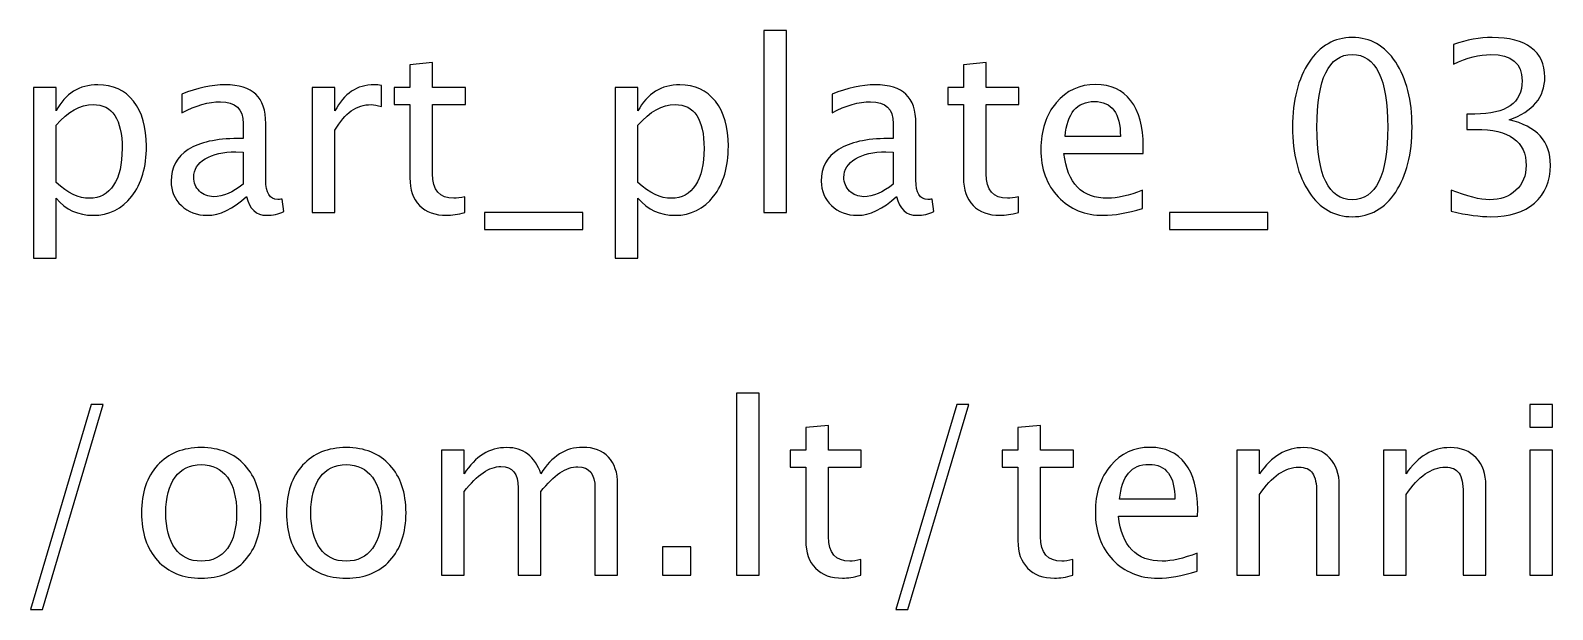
# Model space of a CAD drawing. Header units: centimetres. Extents: x -79 to 72, y -74 to 74.
# Drawn here: x -25.47 to -17.28, y 63.53 to 66.65 of the extents above; entities that cross this region are included whole.
import ezdxf

# ---------------------------------------------------------------- set-up
doc = ezdxf.new("R2010")
doc.units = ezdxf.units.CM
doc.header["$MEASUREMENT"] = 0
doc.layers.add('Layer 1', color=7, linetype='Continuous')

msp = doc.modelspace()

# ---------------------------------------------------------------- linework, layer by layer
at = {"layer": 'Layer 1'}
for points, knots in [([(-21.52028, 65.67044), (-21.52028, 65.67044), (-21.52028, 66.64961), (-21.52028, 66.64961), (-21.52028, 66.64961), (-21.52028, 66.64961), (-21.39836, 66.64961), (-21.39836, 66.64961), (-21.39836, 66.64961), (-21.39836, 66.64961), (-21.39836, 65.67044), (-21.39836, 65.67044), (-21.39836, 65.67044), (-21.39836, 65.67044), (-21.52028, 65.67044), (-21.52028, 65.67044)], [0, 0, 0, 0, 0.2, 0.2, 0.2, 0.2, 0.4, 0.4, 0.4, 0.4, 0.6, 0.6, 0.6, 0.6, 1, 1, 1, 1]), ([(-18.35502, 65.64758), (-18.45133, 65.64758), (-18.52901, 65.69182), (-18.58785, 65.78008), (-18.58785, 65.78008), (-18.64691, 65.86835), (-18.67633, 65.98477), (-18.67633, 66.12955), (-18.67633, 66.12955), (-18.67633, 66.27433), (-18.64691, 66.39074), (-18.58785, 66.47901), (-18.58785, 66.47901), (-18.52901, 66.56727), (-18.45133, 66.61151), (-18.35502, 66.61151), (-18.35502, 66.61151), (-18.25829, 66.61151), (-18.18061, 66.56748), (-18.12176, 66.47943), (-18.12176, 66.47943), (-18.06313, 66.39138), (-18.03371, 66.27475), (-18.03371, 66.12955), (-18.03371, 66.12955), (-18.03371, 65.98477), (-18.06313, 65.86835), (-18.12176, 65.78008), (-18.12176, 65.78008), (-18.18061, 65.69182), (-18.25829, 65.64758), (-18.35502, 65.64758)], [0, 0, 0, 0, 0.1111111, 0.1111111, 0.1111111, 0.1111111, 0.2222222, 0.2222222, 0.2222222, 0.2222222, 0.3333333, 0.3333333, 0.3333333, 0.3333333, 0.4444444, 0.4444444, 0.4444444, 0.4444444, 0.5555556, 0.5555556, 0.5555556, 0.5555556, 0.6666667, 0.6666667, 0.6666667, 0.6666667, 0.7777778, 0.7777778, 0.7777778, 0.7777778, 1, 1, 1, 1]), ([(-17.82374, 65.67679), (-17.82374, 65.67679), (-17.82374, 65.79109), (-17.82374, 65.79109), (-17.82374, 65.79109), (-17.73653, 65.75638), (-17.66816, 65.73902), (-17.618, 65.73902), (-17.618, 65.73902), (-17.55894, 65.73902), (-17.51132, 65.75595), (-17.4747, 65.79003), (-17.4747, 65.79003), (-17.43808, 65.82411), (-17.41988, 65.86856), (-17.41988, 65.92317), (-17.41988, 65.92317), (-17.41988, 66.05271), (-17.51005, 66.11748), (-17.69039, 66.11748), (-17.69039, 66.11748), (-17.69039, 66.11748), (-17.73865, 66.11748), (-17.73865, 66.11748), (-17.73865, 66.11748), (-17.73865, 66.11748), (-17.73865, 66.1994), (-17.73865, 66.1994), (-17.73865, 66.1994), (-17.73865, 66.1994), (-17.69589, 66.20003), (-17.69589, 66.20003), (-17.69589, 66.20003), (-17.52635, 66.20003), (-17.44147, 66.25972), (-17.44147, 66.37931), (-17.44147, 66.37931), (-17.44147, 66.47308), (-17.49777, 66.52007), (-17.61017, 66.52007), (-17.61017, 66.52007), (-17.67049, 66.52007), (-17.73738, 66.50271), (-17.81104, 66.468), (-17.81104, 66.468), (-17.81104, 66.468), (-17.81104, 66.57468), (-17.81104, 66.57468), (-17.81104, 66.57468), (-17.73886, 66.59923), (-17.66922, 66.61151), (-17.60234, 66.61151), (-17.60234, 66.61151), (-17.51132, 66.61151), (-17.44126, 66.59331), (-17.39257, 66.5569), (-17.39257, 66.5569), (-17.34389, 66.52071), (-17.31955, 66.468), (-17.31955, 66.399), (-17.31955, 66.399), (-17.31955, 66.29126), (-17.38326, 66.21442), (-17.5109, 66.1687), (-17.5109, 66.1687), (-17.36294, 66.1342), (-17.28907, 66.05313), (-17.28907, 65.92508), (-17.28907, 65.92508), (-17.28907, 65.83872), (-17.31764, 65.77077), (-17.37458, 65.72145), (-17.37458, 65.72145), (-17.43152, 65.67213), (-17.50984, 65.64758), (-17.60932, 65.64758), (-17.60932, 65.64758), (-17.66605, 65.64758), (-17.73738, 65.65732), (-17.82374, 65.67679)], [0, 0, 0, 0, 0.047619, 0.047619, 0.047619, 0.047619, 0.0952381, 0.0952381, 0.0952381, 0.0952381, 0.1428571, 0.1428571, 0.1428571, 0.1428571, 0.1904762, 0.1904762, 0.1904762, 0.1904762, 0.2380952, 0.2380952, 0.2380952, 0.2380952, 0.2857143, 0.2857143, 0.2857143, 0.2857143, 0.3333333, 0.3333333, 0.3333333, 0.3333333, 0.3809524, 0.3809524, 0.3809524, 0.3809524, 0.4285714, 0.4285714, 0.4285714, 0.4285714, 0.4761905, 0.4761905, 0.4761905, 0.4761905, 0.5238095, 0.5238095, 0.5238095, 0.5238095, 0.5714286, 0.5714286, 0.5714286, 0.5714286, 0.6190476, 0.6190476, 0.6190476, 0.6190476, 0.6666667, 0.6666667, 0.6666667, 0.6666667, 0.7142857, 0.7142857, 0.7142857, 0.7142857, 0.7619048, 0.7619048, 0.7619048, 0.7619048, 0.8095238, 0.8095238, 0.8095238, 0.8095238, 0.8571429, 0.8571429, 0.8571429, 0.8571429, 0.9047619, 0.9047619, 0.9047619, 0.9047619, 1, 1, 1, 1]), ([(-18.35523, 65.73902), (-18.22802, 65.73902), (-18.16452, 65.8692), (-18.16452, 66.12955), (-18.16452, 66.12955), (-18.16452, 66.3899), (-18.22802, 66.52007), (-18.35523, 66.52007), (-18.35523, 66.52007), (-18.48202, 66.52007), (-18.54552, 66.3899), (-18.54552, 66.12955), (-18.54552, 66.12955), (-18.54552, 65.8692), (-18.48202, 65.73902), (-18.35523, 65.73902)], [0, 0, 0, 0, 0.2, 0.2, 0.2, 0.2, 0.4, 0.4, 0.4, 0.4, 0.6, 0.6, 0.6, 0.6, 1, 1, 1, 1]), ([(-23.12852, 65.67065), (-23.1662, 65.66028), (-23.199, 65.6552), (-23.22673, 65.6552), (-23.22673, 65.6552), (-23.28896, 65.6552), (-23.33743, 65.67298), (-23.37215, 65.70854), (-23.37215, 65.70854), (-23.40707, 65.7441), (-23.42443, 65.79342), (-23.42443, 65.85671), (-23.42443, 65.85671), (-23.42443, 65.85671), (-23.42443, 66.2521), (-23.42443, 66.2521), (-23.42443, 66.2521), (-23.42443, 66.2521), (-23.50867, 66.2521), (-23.50867, 66.2521), (-23.50867, 66.2521), (-23.50867, 66.2521), (-23.50867, 66.34354), (-23.50867, 66.34354), (-23.50867, 66.34354), (-23.50867, 66.34354), (-23.42443, 66.34354), (-23.42443, 66.34354), (-23.42443, 66.34354), (-23.42443, 66.34354), (-23.42443, 66.46525), (-23.42443, 66.46525), (-23.42443, 66.46525), (-23.42443, 66.46525), (-23.30251, 66.47689), (-23.30251, 66.47689), (-23.30251, 66.47689), (-23.30251, 66.47689), (-23.30251, 66.34354), (-23.30251, 66.34354), (-23.30251, 66.34354), (-23.30251, 66.34354), (-23.12598, 66.34354), (-23.12598, 66.34354), (-23.12598, 66.34354), (-23.12598, 66.34354), (-23.12598, 66.2521), (-23.12598, 66.2521), (-23.12598, 66.2521), (-23.12598, 66.2521), (-23.30251, 66.2521), (-23.30251, 66.2521), (-23.30251, 66.2521), (-23.30251, 66.2521), (-23.30251, 65.87872), (-23.30251, 65.87872), (-23.30251, 65.87872), (-23.30251, 65.79067), (-23.2642, 65.74664), (-23.18779, 65.74664), (-23.18779, 65.74664), (-23.17149, 65.74664), (-23.1518, 65.74939), (-23.12852, 65.75468), (-23.12852, 65.75468), (-23.12852, 65.75468), (-23.12852, 65.67065), (-23.12852, 65.67065)], [0, 0, 0, 0, 0.0555556, 0.0555556, 0.0555556, 0.0555556, 0.1111111, 0.1111111, 0.1111111, 0.1111111, 0.1666667, 0.1666667, 0.1666667, 0.1666667, 0.2222222, 0.2222222, 0.2222222, 0.2222222, 0.2777778, 0.2777778, 0.2777778, 0.2777778, 0.3333333, 0.3333333, 0.3333333, 0.3333333, 0.3888889, 0.3888889, 0.3888889, 0.3888889, 0.4444444, 0.4444444, 0.4444444, 0.4444444, 0.5, 0.5, 0.5, 0.5, 0.5555556, 0.5555556, 0.5555556, 0.5555556, 0.6111111, 0.6111111, 0.6111111, 0.6111111, 0.6666667, 0.6666667, 0.6666667, 0.6666667, 0.7222222, 0.7222222, 0.7222222, 0.7222222, 0.7777778, 0.7777778, 0.7777778, 0.7777778, 0.8333333, 0.8333333, 0.8333333, 0.8333333, 0.8888889, 0.8888889, 0.8888889, 0.8888889, 1, 1, 1, 1]), ([(-20.15101, 65.67065), (-20.18869, 65.66028), (-20.22149, 65.6552), (-20.24922, 65.6552), (-20.24922, 65.6552), (-20.31145, 65.6552), (-20.35992, 65.67298), (-20.39464, 65.70854), (-20.39464, 65.70854), (-20.42956, 65.7441), (-20.44692, 65.79342), (-20.44692, 65.85671), (-20.44692, 65.85671), (-20.44692, 65.85671), (-20.44692, 66.2521), (-20.44692, 66.2521), (-20.44692, 66.2521), (-20.44692, 66.2521), (-20.53116, 66.2521), (-20.53116, 66.2521), (-20.53116, 66.2521), (-20.53116, 66.2521), (-20.53116, 66.34354), (-20.53116, 66.34354), (-20.53116, 66.34354), (-20.53116, 66.34354), (-20.44692, 66.34354), (-20.44692, 66.34354), (-20.44692, 66.34354), (-20.44692, 66.34354), (-20.44692, 66.46525), (-20.44692, 66.46525), (-20.44692, 66.46525), (-20.44692, 66.46525), (-20.325, 66.47689), (-20.325, 66.47689), (-20.325, 66.47689), (-20.325, 66.47689), (-20.325, 66.34354), (-20.325, 66.34354), (-20.325, 66.34354), (-20.325, 66.34354), (-20.14847, 66.34354), (-20.14847, 66.34354), (-20.14847, 66.34354), (-20.14847, 66.34354), (-20.14847, 66.2521), (-20.14847, 66.2521), (-20.14847, 66.2521), (-20.14847, 66.2521), (-20.325, 66.2521), (-20.325, 66.2521), (-20.325, 66.2521), (-20.325, 66.2521), (-20.325, 65.87872), (-20.325, 65.87872), (-20.325, 65.87872), (-20.325, 65.79067), (-20.28669, 65.74664), (-20.21028, 65.74664), (-20.21028, 65.74664), (-20.19398, 65.74664), (-20.17429, 65.74939), (-20.15101, 65.75468), (-20.15101, 65.75468), (-20.15101, 65.75468), (-20.15101, 65.67065), (-20.15101, 65.67065)], [0, 0, 0, 0, 0.0555556, 0.0555556, 0.0555556, 0.0555556, 0.1111111, 0.1111111, 0.1111111, 0.1111111, 0.1666667, 0.1666667, 0.1666667, 0.1666667, 0.2222222, 0.2222222, 0.2222222, 0.2222222, 0.2777778, 0.2777778, 0.2777778, 0.2777778, 0.3333333, 0.3333333, 0.3333333, 0.3333333, 0.3888889, 0.3888889, 0.3888889, 0.3888889, 0.4444444, 0.4444444, 0.4444444, 0.4444444, 0.5, 0.5, 0.5, 0.5, 0.5555556, 0.5555556, 0.5555556, 0.5555556, 0.6111111, 0.6111111, 0.6111111, 0.6111111, 0.6666667, 0.6666667, 0.6666667, 0.6666667, 0.7222222, 0.7222222, 0.7222222, 0.7222222, 0.7777778, 0.7777778, 0.7777778, 0.7777778, 0.8333333, 0.8333333, 0.8333333, 0.8333333, 0.8888889, 0.8888889, 0.8888889, 0.8888889, 1, 1, 1, 1]), ([(-25.44965, 65.42533), (-25.44965, 65.42533), (-25.44965, 66.34354), (-25.44965, 66.34354), (-25.44965, 66.34354), (-25.44965, 66.34354), (-25.32773, 66.34354), (-25.32773, 66.34354), (-25.32773, 66.34354), (-25.32773, 66.34354), (-25.32773, 66.21633), (-25.32773, 66.21633), (-25.32773, 66.21633), (-25.27778, 66.31052), (-25.20263, 66.35751), (-25.10252, 66.35751), (-25.10252, 66.35751), (-25.02145, 66.35751), (-24.95774, 66.32809), (-24.91117, 66.26903), (-24.91117, 66.26903), (-24.8646, 66.20998), (-24.84132, 66.12933), (-24.84132, 66.0271), (-24.84132, 66.0271), (-24.84132, 65.91576), (-24.86778, 65.8258), (-24.92048, 65.75765), (-24.92048, 65.75765), (-24.97319, 65.68928), (-25.04261, 65.6552), (-25.12855, 65.6552), (-25.12855, 65.6552), (-25.20835, 65.6552), (-25.27481, 65.68568), (-25.32773, 65.74685), (-25.32773, 65.74685), (-25.32773, 65.74685), (-25.32773, 65.42533), (-25.32773, 65.42533), (-25.32773, 65.42533), (-25.32773, 65.42533), (-25.44965, 65.42533), (-25.44965, 65.42533)], [0, 0, 0, 0, 0.0833333, 0.0833333, 0.0833333, 0.0833333, 0.1666667, 0.1666667, 0.1666667, 0.1666667, 0.25, 0.25, 0.25, 0.25, 0.3333333, 0.3333333, 0.3333333, 0.3333333, 0.4166667, 0.4166667, 0.4166667, 0.4166667, 0.5, 0.5, 0.5, 0.5, 0.5833333, 0.5833333, 0.5833333, 0.5833333, 0.6666667, 0.6666667, 0.6666667, 0.6666667, 0.75, 0.75, 0.75, 0.75, 0.8333333, 0.8333333, 0.8333333, 0.8333333, 1, 1, 1, 1]), ([(-24.30348, 65.75617), (-24.37671, 65.68886), (-24.4472, 65.6552), (-24.51493, 65.6552), (-24.51493, 65.6552), (-24.5706, 65.6552), (-24.61696, 65.67256), (-24.65357, 65.70748), (-24.65357, 65.70748), (-24.6904, 65.74241), (-24.70882, 65.78643), (-24.70882, 65.83956), (-24.70882, 65.83956), (-24.70882, 65.91301), (-24.67792, 65.96953), (-24.61611, 66.0089), (-24.61611, 66.0089), (-24.5543, 66.04827), (-24.46561, 66.06795), (-24.35004, 66.06795), (-24.35004, 66.06795), (-24.35004, 66.06795), (-24.32147, 66.06795), (-24.32147, 66.06795), (-24.32147, 66.06795), (-24.32147, 66.06795), (-24.32147, 66.14902), (-24.32147, 66.14902), (-24.32147, 66.14902), (-24.32147, 66.22712), (-24.36211, 66.26607), (-24.4436, 66.26607), (-24.4436, 66.26607), (-24.50668, 66.26607), (-24.57568, 66.24617), (-24.6504, 66.20638), (-24.6504, 66.20638), (-24.6504, 66.20638), (-24.6504, 66.30671), (-24.6504, 66.30671), (-24.6504, 66.30671), (-24.56827, 66.34058), (-24.4908, 66.35751), (-24.4182, 66.35751), (-24.4182, 66.35751), (-24.34348, 66.35751), (-24.28824, 66.34058), (-24.25289, 66.3065), (-24.25289, 66.3065), (-24.21733, 66.27242), (-24.19955, 66.21993), (-24.19955, 66.14902), (-24.19955, 66.14902), (-24.19955, 66.14902), (-24.19955, 65.84485), (-24.19955, 65.84485), (-24.19955, 65.84485), (-24.19955, 65.77522), (-24.17817, 65.74029), (-24.1352, 65.74029), (-24.1352, 65.74029), (-24.12991, 65.74029), (-24.12208, 65.74114), (-24.11171, 65.74283), (-24.11171, 65.74283), (-24.11171, 65.74283), (-24.10303, 65.6751), (-24.10303, 65.6751), (-24.10303, 65.6751), (-24.13076, 65.66176), (-24.16124, 65.6552), (-24.19468, 65.6552), (-24.19468, 65.6552), (-24.25162, 65.6552), (-24.28781, 65.68886), (-24.30348, 65.75617)], [0, 0, 0, 0, 0.05, 0.05, 0.05, 0.05, 0.1, 0.1, 0.1, 0.1, 0.15, 0.15, 0.15, 0.15, 0.2, 0.2, 0.2, 0.2, 0.25, 0.25, 0.25, 0.25, 0.3, 0.3, 0.3, 0.3, 0.35, 0.35, 0.35, 0.35, 0.4, 0.4, 0.4, 0.4, 0.45, 0.45, 0.45, 0.45, 0.5, 0.5, 0.5, 0.5, 0.55, 0.55, 0.55, 0.55, 0.6, 0.6, 0.6, 0.6, 0.65, 0.65, 0.65, 0.65, 0.7, 0.7, 0.7, 0.7, 0.75, 0.75, 0.75, 0.75, 0.8, 0.8, 0.8, 0.8, 0.85, 0.85, 0.85, 0.85, 0.9, 0.9, 0.9, 0.9, 1, 1, 1, 1]), ([(-23.94915, 65.67044), (-23.94915, 65.67044), (-23.94915, 66.34354), (-23.94915, 66.34354), (-23.94915, 66.34354), (-23.94915, 66.34354), (-23.82723, 66.34354), (-23.82723, 66.34354), (-23.82723, 66.34354), (-23.82723, 66.34354), (-23.82723, 66.21633), (-23.82723, 66.21633), (-23.82723, 66.21633), (-23.77876, 66.31052), (-23.70848, 66.35751), (-23.6162, 66.35751), (-23.6162, 66.35751), (-23.60371, 66.35751), (-23.59059, 66.35645), (-23.57704, 66.35434), (-23.57704, 66.35434), (-23.57704, 66.35434), (-23.57704, 66.24025), (-23.57704, 66.24025), (-23.57704, 66.24025), (-23.59821, 66.24723), (-23.61683, 66.25083), (-23.63292, 66.25083), (-23.63292, 66.25083), (-23.71039, 66.25083), (-23.77516, 66.20511), (-23.82723, 66.11346), (-23.82723, 66.11346), (-23.82723, 66.11346), (-23.82723, 65.67044), (-23.82723, 65.67044), (-23.82723, 65.67044), (-23.82723, 65.67044), (-23.94915, 65.67044), (-23.94915, 65.67044)], [0, 0, 0, 0, 0.0909091, 0.0909091, 0.0909091, 0.0909091, 0.1818182, 0.1818182, 0.1818182, 0.1818182, 0.2727273, 0.2727273, 0.2727273, 0.2727273, 0.3636364, 0.3636364, 0.3636364, 0.3636364, 0.4545455, 0.4545455, 0.4545455, 0.4545455, 0.5454545, 0.5454545, 0.5454545, 0.5454545, 0.6363636, 0.6363636, 0.6363636, 0.6363636, 0.7272727, 0.7272727, 0.7272727, 0.7272727, 0.8181818, 0.8181818, 0.8181818, 0.8181818, 1, 1, 1, 1]), ([(-22.31953, 65.42533), (-22.31953, 65.42533), (-22.31953, 66.34354), (-22.31953, 66.34354), (-22.31953, 66.34354), (-22.31953, 66.34354), (-22.19761, 66.34354), (-22.19761, 66.34354), (-22.19761, 66.34354), (-22.19761, 66.34354), (-22.19761, 66.21633), (-22.19761, 66.21633), (-22.19761, 66.21633), (-22.14766, 66.31052), (-22.07251, 66.35751), (-21.9724, 66.35751), (-21.9724, 66.35751), (-21.89133, 66.35751), (-21.82762, 66.32809), (-21.78105, 66.26903), (-21.78105, 66.26903), (-21.73448, 66.20998), (-21.7112, 66.12933), (-21.7112, 66.0271), (-21.7112, 66.0271), (-21.7112, 65.91576), (-21.73766, 65.8258), (-21.79036, 65.75765), (-21.79036, 65.75765), (-21.84307, 65.68928), (-21.91249, 65.6552), (-21.99843, 65.6552), (-21.99843, 65.6552), (-22.07823, 65.6552), (-22.14469, 65.68568), (-22.19761, 65.74685), (-22.19761, 65.74685), (-22.19761, 65.74685), (-22.19761, 65.42533), (-22.19761, 65.42533), (-22.19761, 65.42533), (-22.19761, 65.42533), (-22.31953, 65.42533), (-22.31953, 65.42533)], [0, 0, 0, 0, 0.0833333, 0.0833333, 0.0833333, 0.0833333, 0.1666667, 0.1666667, 0.1666667, 0.1666667, 0.25, 0.25, 0.25, 0.25, 0.3333333, 0.3333333, 0.3333333, 0.3333333, 0.4166667, 0.4166667, 0.4166667, 0.4166667, 0.5, 0.5, 0.5, 0.5, 0.5833333, 0.5833333, 0.5833333, 0.5833333, 0.6666667, 0.6666667, 0.6666667, 0.6666667, 0.75, 0.75, 0.75, 0.75, 0.8333333, 0.8333333, 0.8333333, 0.8333333, 1, 1, 1, 1]), ([(-20.80633, 65.75617), (-20.87956, 65.68886), (-20.95005, 65.6552), (-21.01778, 65.6552), (-21.01778, 65.6552), (-21.07345, 65.6552), (-21.11981, 65.67256), (-21.15642, 65.70748), (-21.15642, 65.70748), (-21.19325, 65.74241), (-21.21167, 65.78643), (-21.21167, 65.83956), (-21.21167, 65.83956), (-21.21167, 65.91301), (-21.18077, 65.96953), (-21.11896, 66.0089), (-21.11896, 66.0089), (-21.05715, 66.04827), (-20.96846, 66.06795), (-20.85289, 66.06795), (-20.85289, 66.06795), (-20.85289, 66.06795), (-20.82432, 66.06795), (-20.82432, 66.06795), (-20.82432, 66.06795), (-20.82432, 66.06795), (-20.82432, 66.14902), (-20.82432, 66.14902), (-20.82432, 66.14902), (-20.82432, 66.22712), (-20.86496, 66.26607), (-20.94645, 66.26607), (-20.94645, 66.26607), (-21.00953, 66.26607), (-21.07853, 66.24617), (-21.15325, 66.20638), (-21.15325, 66.20638), (-21.15325, 66.20638), (-21.15325, 66.30671), (-21.15325, 66.30671), (-21.15325, 66.30671), (-21.07112, 66.34058), (-20.99365, 66.35751), (-20.92105, 66.35751), (-20.92105, 66.35751), (-20.84633, 66.35751), (-20.79109, 66.34058), (-20.75574, 66.3065), (-20.75574, 66.3065), (-20.72018, 66.27242), (-20.7024, 66.21993), (-20.7024, 66.14902), (-20.7024, 66.14902), (-20.7024, 66.14902), (-20.7024, 65.84485), (-20.7024, 65.84485), (-20.7024, 65.84485), (-20.7024, 65.77522), (-20.68102, 65.74029), (-20.63805, 65.74029), (-20.63805, 65.74029), (-20.63276, 65.74029), (-20.62493, 65.74114), (-20.61456, 65.74283), (-20.61456, 65.74283), (-20.61456, 65.74283), (-20.60588, 65.6751), (-20.60588, 65.6751), (-20.60588, 65.6751), (-20.63361, 65.66176), (-20.66409, 65.6552), (-20.69753, 65.6552), (-20.69753, 65.6552), (-20.75447, 65.6552), (-20.79066, 65.68886), (-20.80633, 65.75617)], [0, 0, 0, 0, 0.05, 0.05, 0.05, 0.05, 0.1, 0.1, 0.1, 0.1, 0.15, 0.15, 0.15, 0.15, 0.2, 0.2, 0.2, 0.2, 0.25, 0.25, 0.25, 0.25, 0.3, 0.3, 0.3, 0.3, 0.35, 0.35, 0.35, 0.35, 0.4, 0.4, 0.4, 0.4, 0.45, 0.45, 0.45, 0.45, 0.5, 0.5, 0.5, 0.5, 0.55, 0.55, 0.55, 0.55, 0.6, 0.6, 0.6, 0.6, 0.65, 0.65, 0.65, 0.65, 0.7, 0.7, 0.7, 0.7, 0.75, 0.75, 0.75, 0.75, 0.8, 0.8, 0.8, 0.8, 0.85, 0.85, 0.85, 0.85, 0.9, 0.9, 0.9, 0.9, 1, 1, 1, 1]), ([(-19.48299, 65.69203), (-19.5649, 65.66748), (-19.63497, 65.6552), (-19.69339, 65.6552), (-19.69339, 65.6552), (-19.79308, 65.6552), (-19.87415, 65.68822), (-19.93659, 65.75405), (-19.93659, 65.75405), (-19.99903, 65.81988), (-20.03036, 65.90518), (-20.03036, 66.01017), (-20.03036, 66.01017), (-20.03036, 66.11198), (-20.00284, 66.19559), (-19.9476, 66.26099), (-19.9476, 66.26099), (-19.89235, 66.32618), (-19.82166, 66.35878), (-19.73551, 66.35878), (-19.73551, 66.35878), (-19.65402, 66.35878), (-19.59094, 66.32978), (-19.54649, 66.27179), (-19.54649, 66.27179), (-19.50204, 66.21379), (-19.47981, 66.13166), (-19.47981, 66.02519), (-19.47981, 66.02519), (-19.47981, 66.02519), (-19.48045, 65.98794), (-19.48045, 65.98794), (-19.48045, 65.98794), (-19.48045, 65.98794), (-19.9059, 65.98794), (-19.9059, 65.98794), (-19.9059, 65.98794), (-19.88812, 65.82707), (-19.80959, 65.74664), (-19.67053, 65.74664), (-19.67053, 65.74664), (-19.61951, 65.74664), (-19.55707, 65.76103), (-19.48299, 65.78982), (-19.48299, 65.78982), (-19.48299, 65.78982), (-19.48299, 65.69203), (-19.48299, 65.69203)], [0, 0, 0, 0, 0.0769231, 0.0769231, 0.0769231, 0.0769231, 0.1538462, 0.1538462, 0.1538462, 0.1538462, 0.2307692, 0.2307692, 0.2307692, 0.2307692, 0.3076923, 0.3076923, 0.3076923, 0.3076923, 0.3846154, 0.3846154, 0.3846154, 0.3846154, 0.4615385, 0.4615385, 0.4615385, 0.4615385, 0.5384615, 0.5384615, 0.5384615, 0.5384615, 0.6153846, 0.6153846, 0.6153846, 0.6153846, 0.6923077, 0.6923077, 0.6923077, 0.6923077, 0.7692308, 0.7692308, 0.7692308, 0.7692308, 0.8461538, 0.8461538, 0.8461538, 0.8461538, 1, 1, 1, 1]), ([(-25.32773, 65.83088), (-25.26486, 65.77479), (-25.20496, 65.74664), (-25.14802, 65.74664), (-25.14802, 65.74664), (-25.09193, 65.74664), (-25.04854, 65.77014), (-25.01806, 65.81691), (-25.01806, 65.81691), (-24.98737, 65.86369), (-24.97213, 65.92952), (-24.97213, 66.01461), (-24.97213, 66.01461), (-24.97213, 66.17209), (-25.0242, 66.25083), (-25.12834, 66.25083), (-25.12834, 66.25083), (-25.1965, 66.25083), (-25.26296, 66.214), (-25.32773, 66.14013), (-25.32773, 66.14013), (-25.32773, 66.14013), (-25.32773, 65.83088), (-25.32773, 65.83088)], [0, 0, 0, 0, 0.1428571, 0.1428571, 0.1428571, 0.1428571, 0.2857143, 0.2857143, 0.2857143, 0.2857143, 0.4285714, 0.4285714, 0.4285714, 0.4285714, 0.5714286, 0.5714286, 0.5714286, 0.5714286, 0.7142857, 0.7142857, 0.7142857, 0.7142857, 1, 1, 1, 1]), ([(-22.19761, 65.83088), (-22.13474, 65.77479), (-22.07484, 65.74664), (-22.0179, 65.74664), (-22.0179, 65.74664), (-21.96181, 65.74664), (-21.91842, 65.77014), (-21.88794, 65.81691), (-21.88794, 65.81691), (-21.85725, 65.86369), (-21.84201, 65.92952), (-21.84201, 66.01461), (-21.84201, 66.01461), (-21.84201, 66.17209), (-21.89408, 66.25083), (-21.99822, 66.25083), (-21.99822, 66.25083), (-22.06638, 66.25083), (-22.13284, 66.214), (-22.19761, 66.14013), (-22.19761, 66.14013), (-22.19761, 66.14013), (-22.19761, 65.83088), (-22.19761, 65.83088)], [0, 0, 0, 0, 0.1428571, 0.1428571, 0.1428571, 0.1428571, 0.2857143, 0.2857143, 0.2857143, 0.2857143, 0.4285714, 0.4285714, 0.4285714, 0.4285714, 0.5714286, 0.5714286, 0.5714286, 0.5714286, 0.7142857, 0.7142857, 0.7142857, 0.7142857, 1, 1, 1, 1]), ([(-19.89955, 66.07938), (-19.89955, 66.07938), (-19.60237, 66.07938), (-19.60237, 66.07938), (-19.60237, 66.07938), (-19.60237, 66.20469), (-19.64915, 66.26734), (-19.74249, 66.26734), (-19.74249, 66.26734), (-19.83647, 66.26734), (-19.88875, 66.20469), (-19.89955, 66.07938)], [0, 0, 0, 0, 0.25, 0.25, 0.25, 0.25, 0.5, 0.5, 0.5, 0.5, 1, 1, 1, 1]), ([(-24.32147, 65.82263), (-24.32147, 65.82263), (-24.32147, 65.99556), (-24.32147, 65.99556), (-24.32147, 65.99556), (-24.32147, 65.99556), (-24.36063, 65.99683), (-24.36063, 65.99683), (-24.36063, 65.99683), (-24.42836, 65.99683), (-24.48297, 65.98434), (-24.52467, 65.95937), (-24.52467, 65.95937), (-24.56616, 65.93418), (-24.5869, 65.90095), (-24.5869, 65.85946), (-24.5869, 65.85946), (-24.5869, 65.83046), (-24.57653, 65.80591), (-24.556, 65.7858), (-24.556, 65.7858), (-24.53525, 65.76569), (-24.51006, 65.75553), (-24.48022, 65.75553), (-24.48022, 65.75553), (-24.42942, 65.75553), (-24.3765, 65.77797), (-24.32147, 65.82263)], [0, 0, 0, 0, 0.125, 0.125, 0.125, 0.125, 0.25, 0.25, 0.25, 0.25, 0.375, 0.375, 0.375, 0.375, 0.5, 0.5, 0.5, 0.5, 0.625, 0.625, 0.625, 0.625, 0.75, 0.75, 0.75, 0.75, 1, 1, 1, 1]), ([(-20.82432, 65.82263), (-20.82432, 65.82263), (-20.82432, 65.99556), (-20.82432, 65.99556), (-20.82432, 65.99556), (-20.82432, 65.99556), (-20.86348, 65.99683), (-20.86348, 65.99683), (-20.86348, 65.99683), (-20.93121, 65.99683), (-20.98582, 65.98434), (-21.02752, 65.95937), (-21.02752, 65.95937), (-21.06901, 65.93418), (-21.08975, 65.90095), (-21.08975, 65.85946), (-21.08975, 65.85946), (-21.08975, 65.83046), (-21.07938, 65.80591), (-21.05885, 65.7858), (-21.05885, 65.7858), (-21.0381, 65.76569), (-21.01291, 65.75553), (-20.98307, 65.75553), (-20.98307, 65.75553), (-20.93227, 65.75553), (-20.87935, 65.77797), (-20.82432, 65.82263)], [0, 0, 0, 0, 0.125, 0.125, 0.125, 0.125, 0.25, 0.25, 0.25, 0.25, 0.375, 0.375, 0.375, 0.375, 0.5, 0.5, 0.5, 0.5, 0.625, 0.625, 0.625, 0.625, 0.75, 0.75, 0.75, 0.75, 1, 1, 1, 1]), ([(-23.02311, 65.579), (-23.02311, 65.579), (-23.02311, 65.67044), (-23.02311, 65.67044), (-23.02311, 65.67044), (-23.02311, 65.67044), (-22.49479, 65.67044), (-22.49479, 65.67044), (-22.49479, 65.67044), (-22.49479, 65.67044), (-22.49479, 65.579), (-22.49479, 65.579), (-22.49479, 65.579), (-22.49479, 65.579), (-23.02311, 65.579), (-23.02311, 65.579)], [0, 0, 0, 0, 0.2, 0.2, 0.2, 0.2, 0.4, 0.4, 0.4, 0.4, 0.6, 0.6, 0.6, 0.6, 1, 1, 1, 1]), ([(-19.338, 65.579), (-19.338, 65.579), (-19.338, 65.67044), (-19.338, 65.67044), (-19.338, 65.67044), (-19.338, 65.67044), (-18.80968, 65.67044), (-18.80968, 65.67044), (-18.80968, 65.67044), (-18.80968, 65.67044), (-18.80968, 65.579), (-18.80968, 65.579), (-18.80968, 65.579), (-18.80968, 65.579), (-19.338, 65.579), (-19.338, 65.579)], [0, 0, 0, 0, 0.2, 0.2, 0.2, 0.2, 0.4, 0.4, 0.4, 0.4, 0.6, 0.6, 0.6, 0.6, 1, 1, 1, 1]), ([(-21.66677, 63.71887), (-21.66677, 63.71887), (-21.66677, 64.69804), (-21.66677, 64.69804), (-21.66677, 64.69804), (-21.66677, 64.69804), (-21.54485, 64.69804), (-21.54485, 64.69804), (-21.54485, 64.69804), (-21.54485, 64.69804), (-21.54485, 63.71887), (-21.54485, 63.71887), (-21.54485, 63.71887), (-21.54485, 63.71887), (-21.66677, 63.71887), (-21.66677, 63.71887)], [0, 0, 0, 0, 0.2, 0.2, 0.2, 0.2, 0.4, 0.4, 0.4, 0.4, 0.6, 0.6, 0.6, 0.6, 1, 1, 1, 1]), ([(-25.46533, 63.53472), (-25.46533, 63.53472), (-25.13873, 64.63708), (-25.13873, 64.63708), (-25.13873, 64.63708), (-25.13873, 64.63708), (-25.07417, 64.63708), (-25.07417, 64.63708), (-25.07417, 64.63708), (-25.07417, 64.63708), (-25.40077, 63.53472), (-25.40077, 63.53472), (-25.40077, 63.53472), (-25.40077, 63.53472), (-25.46533, 63.53472), (-25.46533, 63.53472)], [0, 0, 0, 0, 0.2, 0.2, 0.2, 0.2, 0.4, 0.4, 0.4, 0.4, 0.6, 0.6, 0.6, 0.6, 1, 1, 1, 1]), ([(-20.80952, 63.53472), (-20.80952, 63.53472), (-20.48292, 64.63708), (-20.48292, 64.63708), (-20.48292, 64.63708), (-20.48292, 64.63708), (-20.41836, 64.63708), (-20.41836, 64.63708), (-20.41836, 64.63708), (-20.41836, 64.63708), (-20.74496, 63.53472), (-20.74496, 63.53472), (-20.74496, 63.53472), (-20.74496, 63.53472), (-20.80952, 63.53472), (-20.80952, 63.53472)], [0, 0, 0, 0, 0.2, 0.2, 0.2, 0.2, 0.4, 0.4, 0.4, 0.4, 0.6, 0.6, 0.6, 0.6, 1, 1, 1, 1]), ([(-17.39978, 64.51516), (-17.39978, 64.51516), (-17.39978, 64.63708), (-17.39978, 64.63708), (-17.39978, 64.63708), (-17.39978, 64.63708), (-17.27786, 64.63708), (-17.27786, 64.63708), (-17.27786, 64.63708), (-17.27786, 64.63708), (-17.27786, 64.51516), (-17.27786, 64.51516), (-17.27786, 64.51516), (-17.27786, 64.51516), (-17.39978, 64.51516), (-17.39978, 64.51516)], [0, 0, 0, 0, 0.2, 0.2, 0.2, 0.2, 0.4, 0.4, 0.4, 0.4, 0.6, 0.6, 0.6, 0.6, 1, 1, 1, 1]), ([(-20.99875, 63.71908), (-21.03643, 63.70871), (-21.06923, 63.70363), (-21.09696, 63.70363), (-21.09696, 63.70363), (-21.15919, 63.70363), (-21.20766, 63.72141), (-21.24238, 63.75697), (-21.24238, 63.75697), (-21.2773, 63.79253), (-21.29466, 63.84185), (-21.29466, 63.90514), (-21.29466, 63.90514), (-21.29466, 63.90514), (-21.29466, 64.30053), (-21.29466, 64.30053), (-21.29466, 64.30053), (-21.29466, 64.30053), (-21.3789, 64.30053), (-21.3789, 64.30053), (-21.3789, 64.30053), (-21.3789, 64.30053), (-21.3789, 64.39197), (-21.3789, 64.39197), (-21.3789, 64.39197), (-21.3789, 64.39197), (-21.29466, 64.39197), (-21.29466, 64.39197), (-21.29466, 64.39197), (-21.29466, 64.39197), (-21.29466, 64.51368), (-21.29466, 64.51368), (-21.29466, 64.51368), (-21.29466, 64.51368), (-21.17274, 64.52532), (-21.17274, 64.52532), (-21.17274, 64.52532), (-21.17274, 64.52532), (-21.17274, 64.39197), (-21.17274, 64.39197), (-21.17274, 64.39197), (-21.17274, 64.39197), (-20.99621, 64.39197), (-20.99621, 64.39197), (-20.99621, 64.39197), (-20.99621, 64.39197), (-20.99621, 64.30053), (-20.99621, 64.30053), (-20.99621, 64.30053), (-20.99621, 64.30053), (-21.17274, 64.30053), (-21.17274, 64.30053), (-21.17274, 64.30053), (-21.17274, 64.30053), (-21.17274, 63.92715), (-21.17274, 63.92715), (-21.17274, 63.92715), (-21.17274, 63.8391), (-21.13443, 63.79507), (-21.05802, 63.79507), (-21.05802, 63.79507), (-21.04172, 63.79507), (-21.02203, 63.79782), (-20.99875, 63.80311), (-20.99875, 63.80311), (-20.99875, 63.80311), (-20.99875, 63.71908), (-20.99875, 63.71908)], [0, 0, 0, 0, 0.0555556, 0.0555556, 0.0555556, 0.0555556, 0.1111111, 0.1111111, 0.1111111, 0.1111111, 0.1666667, 0.1666667, 0.1666667, 0.1666667, 0.2222222, 0.2222222, 0.2222222, 0.2222222, 0.2777778, 0.2777778, 0.2777778, 0.2777778, 0.3333333, 0.3333333, 0.3333333, 0.3333333, 0.3888889, 0.3888889, 0.3888889, 0.3888889, 0.4444444, 0.4444444, 0.4444444, 0.4444444, 0.5, 0.5, 0.5, 0.5, 0.5555556, 0.5555556, 0.5555556, 0.5555556, 0.6111111, 0.6111111, 0.6111111, 0.6111111, 0.6666667, 0.6666667, 0.6666667, 0.6666667, 0.7222222, 0.7222222, 0.7222222, 0.7222222, 0.7777778, 0.7777778, 0.7777778, 0.7777778, 0.8333333, 0.8333333, 0.8333333, 0.8333333, 0.8888889, 0.8888889, 0.8888889, 0.8888889, 1, 1, 1, 1]), ([(-19.85787, 63.71908), (-19.89555, 63.70871), (-19.92835, 63.70363), (-19.95608, 63.70363), (-19.95608, 63.70363), (-20.01831, 63.70363), (-20.06678, 63.72141), (-20.1015, 63.75697), (-20.1015, 63.75697), (-20.13642, 63.79253), (-20.15378, 63.84185), (-20.15378, 63.90514), (-20.15378, 63.90514), (-20.15378, 63.90514), (-20.15378, 64.30053), (-20.15378, 64.30053), (-20.15378, 64.30053), (-20.15378, 64.30053), (-20.23802, 64.30053), (-20.23802, 64.30053), (-20.23802, 64.30053), (-20.23802, 64.30053), (-20.23802, 64.39197), (-20.23802, 64.39197), (-20.23802, 64.39197), (-20.23802, 64.39197), (-20.15378, 64.39197), (-20.15378, 64.39197), (-20.15378, 64.39197), (-20.15378, 64.39197), (-20.15378, 64.51368), (-20.15378, 64.51368), (-20.15378, 64.51368), (-20.15378, 64.51368), (-20.03186, 64.52532), (-20.03186, 64.52532), (-20.03186, 64.52532), (-20.03186, 64.52532), (-20.03186, 64.39197), (-20.03186, 64.39197), (-20.03186, 64.39197), (-20.03186, 64.39197), (-19.85533, 64.39197), (-19.85533, 64.39197), (-19.85533, 64.39197), (-19.85533, 64.39197), (-19.85533, 64.30053), (-19.85533, 64.30053), (-19.85533, 64.30053), (-19.85533, 64.30053), (-20.03186, 64.30053), (-20.03186, 64.30053), (-20.03186, 64.30053), (-20.03186, 64.30053), (-20.03186, 63.92715), (-20.03186, 63.92715), (-20.03186, 63.92715), (-20.03186, 63.8391), (-19.99355, 63.79507), (-19.91714, 63.79507), (-19.91714, 63.79507), (-19.90084, 63.79507), (-19.88115, 63.79782), (-19.85787, 63.80311), (-19.85787, 63.80311), (-19.85787, 63.80311), (-19.85787, 63.71908), (-19.85787, 63.71908)], [0, 0, 0, 0, 0.0555556, 0.0555556, 0.0555556, 0.0555556, 0.1111111, 0.1111111, 0.1111111, 0.1111111, 0.1666667, 0.1666667, 0.1666667, 0.1666667, 0.2222222, 0.2222222, 0.2222222, 0.2222222, 0.2777778, 0.2777778, 0.2777778, 0.2777778, 0.3333333, 0.3333333, 0.3333333, 0.3333333, 0.3888889, 0.3888889, 0.3888889, 0.3888889, 0.4444444, 0.4444444, 0.4444444, 0.4444444, 0.5, 0.5, 0.5, 0.5, 0.5555556, 0.5555556, 0.5555556, 0.5555556, 0.6111111, 0.6111111, 0.6111111, 0.6111111, 0.6666667, 0.6666667, 0.6666667, 0.6666667, 0.7222222, 0.7222222, 0.7222222, 0.7222222, 0.7777778, 0.7777778, 0.7777778, 0.7777778, 0.8333333, 0.8333333, 0.8333333, 0.8333333, 0.8888889, 0.8888889, 0.8888889, 0.8888889, 1, 1, 1, 1]), ([(-24.5467, 63.70363), (-24.64555, 63.70363), (-24.72386, 63.73517), (-24.78144, 63.79825), (-24.78144, 63.79825), (-24.83922, 63.86132), (-24.86801, 63.94705), (-24.86801, 64.05521), (-24.86801, 64.05521), (-24.86801, 64.16316), (-24.83922, 64.24867), (-24.78144, 64.31154), (-24.78144, 64.31154), (-24.72386, 64.3744), (-24.64555, 64.40594), (-24.5467, 64.40594), (-24.5467, 64.40594), (-24.44785, 64.40594), (-24.36953, 64.3744), (-24.31196, 64.31154), (-24.31196, 64.31154), (-24.25418, 64.24867), (-24.22539, 64.16316), (-24.22539, 64.05521), (-24.22539, 64.05521), (-24.22539, 63.94705), (-24.25418, 63.86132), (-24.31196, 63.79825), (-24.31196, 63.79825), (-24.36953, 63.73517), (-24.44785, 63.70363), (-24.5467, 63.70363)], [0, 0, 0, 0, 0.1111111, 0.1111111, 0.1111111, 0.1111111, 0.2222222, 0.2222222, 0.2222222, 0.2222222, 0.3333333, 0.3333333, 0.3333333, 0.3333333, 0.4444444, 0.4444444, 0.4444444, 0.4444444, 0.5555556, 0.5555556, 0.5555556, 0.5555556, 0.6666667, 0.6666667, 0.6666667, 0.6666667, 0.7777778, 0.7777778, 0.7777778, 0.7777778, 1, 1, 1, 1]), ([(-23.7665, 63.70363), (-23.86535, 63.70363), (-23.94366, 63.73517), (-24.00124, 63.79825), (-24.00124, 63.79825), (-24.05902, 63.86132), (-24.08781, 63.94705), (-24.08781, 64.05521), (-24.08781, 64.05521), (-24.08781, 64.16316), (-24.05902, 64.24867), (-24.00124, 64.31154), (-24.00124, 64.31154), (-23.94366, 64.3744), (-23.86535, 64.40594), (-23.7665, 64.40594), (-23.7665, 64.40594), (-23.66765, 64.40594), (-23.58933, 64.3744), (-23.53176, 64.31154), (-23.53176, 64.31154), (-23.47398, 64.24867), (-23.44519, 64.16316), (-23.44519, 64.05521), (-23.44519, 64.05521), (-23.44519, 63.94705), (-23.47398, 63.86132), (-23.53176, 63.79825), (-23.53176, 63.79825), (-23.58933, 63.73517), (-23.66765, 63.70363), (-23.7665, 63.70363)], [0, 0, 0, 0, 0.1111111, 0.1111111, 0.1111111, 0.1111111, 0.2222222, 0.2222222, 0.2222222, 0.2222222, 0.3333333, 0.3333333, 0.3333333, 0.3333333, 0.4444444, 0.4444444, 0.4444444, 0.4444444, 0.5555556, 0.5555556, 0.5555556, 0.5555556, 0.6666667, 0.6666667, 0.6666667, 0.6666667, 0.7777778, 0.7777778, 0.7777778, 0.7777778, 1, 1, 1, 1]), ([(-23.25427, 63.71887), (-23.25427, 63.71887), (-23.25427, 64.39197), (-23.25427, 64.39197), (-23.25427, 64.39197), (-23.25427, 64.39197), (-23.13235, 64.39197), (-23.13235, 64.39197), (-23.13235, 64.39197), (-23.13235, 64.39197), (-23.13235, 64.26476), (-23.13235, 64.26476), (-23.13235, 64.26476), (-23.07287, 64.35895), (-22.99667, 64.40594), (-22.90333, 64.40594), (-22.90333, 64.40594), (-22.81337, 64.40594), (-22.7522, 64.35895), (-22.7196, 64.26476), (-22.7196, 64.26476), (-22.66181, 64.3598), (-22.58646, 64.40721), (-22.49396, 64.40721), (-22.49396, 64.40721), (-22.43491, 64.40721), (-22.38898, 64.38985), (-22.35617, 64.35493), (-22.35617, 64.35493), (-22.32336, 64.32), (-22.30685, 64.27111), (-22.30685, 64.20824), (-22.30685, 64.20824), (-22.30685, 64.20824), (-22.30685, 63.71887), (-22.30685, 63.71887), (-22.30685, 63.71887), (-22.30685, 63.71887), (-22.42877, 63.71887), (-22.42877, 63.71887), (-22.42877, 63.71887), (-22.42877, 63.71887), (-22.42877, 64.18814), (-22.42877, 64.18814), (-22.42877, 64.18814), (-22.42877, 64.26476), (-22.45925, 64.30307), (-22.52021, 64.30307), (-22.52021, 64.30307), (-22.5835, 64.30307), (-22.64996, 64.25841), (-22.7196, 64.16887), (-22.7196, 64.16887), (-22.7196, 64.16887), (-22.7196, 63.71887), (-22.7196, 63.71887), (-22.7196, 63.71887), (-22.7196, 63.71887), (-22.84152, 63.71887), (-22.84152, 63.71887), (-22.84152, 63.71887), (-22.84152, 63.71887), (-22.84152, 64.18856), (-22.84152, 64.18856), (-22.84152, 64.18856), (-22.84152, 64.26582), (-22.87242, 64.30434), (-22.93444, 64.30434), (-22.93444, 64.30434), (-22.99604, 64.30434), (-23.06208, 64.25947), (-23.13235, 64.16951), (-23.13235, 64.16951), (-23.13235, 64.16951), (-23.13235, 63.71887), (-23.13235, 63.71887), (-23.13235, 63.71887), (-23.13235, 63.71887), (-23.25427, 63.71887), (-23.25427, 63.71887)], [0, 0, 0, 0, 0.047619, 0.047619, 0.047619, 0.047619, 0.0952381, 0.0952381, 0.0952381, 0.0952381, 0.1428571, 0.1428571, 0.1428571, 0.1428571, 0.1904762, 0.1904762, 0.1904762, 0.1904762, 0.2380952, 0.2380952, 0.2380952, 0.2380952, 0.2857143, 0.2857143, 0.2857143, 0.2857143, 0.3333333, 0.3333333, 0.3333333, 0.3333333, 0.3809524, 0.3809524, 0.3809524, 0.3809524, 0.4285714, 0.4285714, 0.4285714, 0.4285714, 0.4761905, 0.4761905, 0.4761905, 0.4761905, 0.5238095, 0.5238095, 0.5238095, 0.5238095, 0.5714286, 0.5714286, 0.5714286, 0.5714286, 0.6190476, 0.6190476, 0.6190476, 0.6190476, 0.6666667, 0.6666667, 0.6666667, 0.6666667, 0.7142857, 0.7142857, 0.7142857, 0.7142857, 0.7619048, 0.7619048, 0.7619048, 0.7619048, 0.8095238, 0.8095238, 0.8095238, 0.8095238, 0.8571429, 0.8571429, 0.8571429, 0.8571429, 0.9047619, 0.9047619, 0.9047619, 0.9047619, 1, 1, 1, 1]), ([(-19.18985, 63.74046), (-19.27176, 63.71591), (-19.34183, 63.70363), (-19.40025, 63.70363), (-19.40025, 63.70363), (-19.49994, 63.70363), (-19.58101, 63.73665), (-19.64345, 63.80248), (-19.64345, 63.80248), (-19.70589, 63.86831), (-19.73722, 63.95361), (-19.73722, 64.0586), (-19.73722, 64.0586), (-19.73722, 64.16041), (-19.7097, 64.24402), (-19.65446, 64.30942), (-19.65446, 64.30942), (-19.59921, 64.37461), (-19.52852, 64.40721), (-19.44237, 64.40721), (-19.44237, 64.40721), (-19.36088, 64.40721), (-19.2978, 64.37821), (-19.25335, 64.32022), (-19.25335, 64.32022), (-19.2089, 64.26222), (-19.18667, 64.18009), (-19.18667, 64.07362), (-19.18667, 64.07362), (-19.18667, 64.07362), (-19.18731, 64.03637), (-19.18731, 64.03637), (-19.18731, 64.03637), (-19.18731, 64.03637), (-19.61276, 64.03637), (-19.61276, 64.03637), (-19.61276, 64.03637), (-19.59498, 63.8755), (-19.51645, 63.79507), (-19.37739, 63.79507), (-19.37739, 63.79507), (-19.32637, 63.79507), (-19.26393, 63.80946), (-19.18985, 63.83825), (-19.18985, 63.83825), (-19.18985, 63.83825), (-19.18985, 63.74046), (-19.18985, 63.74046)], [0, 0, 0, 0, 0.0769231, 0.0769231, 0.0769231, 0.0769231, 0.1538462, 0.1538462, 0.1538462, 0.1538462, 0.2307692, 0.2307692, 0.2307692, 0.2307692, 0.3076923, 0.3076923, 0.3076923, 0.3076923, 0.3846154, 0.3846154, 0.3846154, 0.3846154, 0.4615385, 0.4615385, 0.4615385, 0.4615385, 0.5384615, 0.5384615, 0.5384615, 0.5384615, 0.6153846, 0.6153846, 0.6153846, 0.6153846, 0.6923077, 0.6923077, 0.6923077, 0.6923077, 0.7692308, 0.7692308, 0.7692308, 0.7692308, 0.8461538, 0.8461538, 0.8461538, 0.8461538, 1, 1, 1, 1]), ([(-18.97628, 63.71887), (-18.97628, 63.71887), (-18.97628, 64.39197), (-18.97628, 64.39197), (-18.97628, 64.39197), (-18.97628, 64.39197), (-18.85436, 64.39197), (-18.85436, 64.39197), (-18.85436, 64.39197), (-18.85436, 64.39197), (-18.85436, 64.26476), (-18.85436, 64.26476), (-18.85436, 64.26476), (-18.7898, 64.35895), (-18.71064, 64.40594), (-18.61708, 64.40594), (-18.61708, 64.40594), (-18.55824, 64.40594), (-18.51146, 64.38753), (-18.47696, 64.35048), (-18.47696, 64.35048), (-18.44246, 64.31365), (-18.4251, 64.26391), (-18.4251, 64.20168), (-18.4251, 64.20168), (-18.4251, 64.20168), (-18.4251, 63.71887), (-18.4251, 63.71887), (-18.4251, 63.71887), (-18.4251, 63.71887), (-18.54702, 63.71887), (-18.54702, 63.71887), (-18.54702, 63.71887), (-18.54702, 63.71887), (-18.54702, 64.16189), (-18.54702, 64.16189), (-18.54702, 64.16189), (-18.54702, 64.21184), (-18.55443, 64.2474), (-18.56903, 64.26857), (-18.56903, 64.26857), (-18.58385, 64.28995), (-18.60819, 64.30053), (-18.64227, 64.30053), (-18.64227, 64.30053), (-18.7172, 64.30053), (-18.7879, 64.25164), (-18.85436, 64.15385), (-18.85436, 64.15385), (-18.85436, 64.15385), (-18.85436, 63.71887), (-18.85436, 63.71887), (-18.85436, 63.71887), (-18.85436, 63.71887), (-18.97628, 63.71887), (-18.97628, 63.71887)], [0, 0, 0, 0, 0.0666667, 0.0666667, 0.0666667, 0.0666667, 0.1333333, 0.1333333, 0.1333333, 0.1333333, 0.2, 0.2, 0.2, 0.2, 0.2666667, 0.2666667, 0.2666667, 0.2666667, 0.3333333, 0.3333333, 0.3333333, 0.3333333, 0.4, 0.4, 0.4, 0.4, 0.4666667, 0.4666667, 0.4666667, 0.4666667, 0.5333333, 0.5333333, 0.5333333, 0.5333333, 0.6, 0.6, 0.6, 0.6, 0.6666667, 0.6666667, 0.6666667, 0.6666667, 0.7333333, 0.7333333, 0.7333333, 0.7333333, 0.8, 0.8, 0.8, 0.8, 0.8666667, 0.8666667, 0.8666667, 0.8666667, 1, 1, 1, 1]), ([(-18.18803, 63.71887), (-18.18803, 63.71887), (-18.18803, 64.39197), (-18.18803, 64.39197), (-18.18803, 64.39197), (-18.18803, 64.39197), (-18.06611, 64.39197), (-18.06611, 64.39197), (-18.06611, 64.39197), (-18.06611, 64.39197), (-18.06611, 64.26476), (-18.06611, 64.26476), (-18.06611, 64.26476), (-18.00155, 64.35895), (-17.92239, 64.40594), (-17.82883, 64.40594), (-17.82883, 64.40594), (-17.76999, 64.40594), (-17.72321, 64.38753), (-17.68871, 64.35048), (-17.68871, 64.35048), (-17.65421, 64.31365), (-17.63685, 64.26391), (-17.63685, 64.20168), (-17.63685, 64.20168), (-17.63685, 64.20168), (-17.63685, 63.71887), (-17.63685, 63.71887), (-17.63685, 63.71887), (-17.63685, 63.71887), (-17.75877, 63.71887), (-17.75877, 63.71887), (-17.75877, 63.71887), (-17.75877, 63.71887), (-17.75877, 64.16189), (-17.75877, 64.16189), (-17.75877, 64.16189), (-17.75877, 64.21184), (-17.76618, 64.2474), (-17.78078, 64.26857), (-17.78078, 64.26857), (-17.7956, 64.28995), (-17.81994, 64.30053), (-17.85402, 64.30053), (-17.85402, 64.30053), (-17.92895, 64.30053), (-17.99965, 64.25164), (-18.06611, 64.15385), (-18.06611, 64.15385), (-18.06611, 64.15385), (-18.06611, 63.71887), (-18.06611, 63.71887), (-18.06611, 63.71887), (-18.06611, 63.71887), (-18.18803, 63.71887), (-18.18803, 63.71887)], [0, 0, 0, 0, 0.0666667, 0.0666667, 0.0666667, 0.0666667, 0.1333333, 0.1333333, 0.1333333, 0.1333333, 0.2, 0.2, 0.2, 0.2, 0.2666667, 0.2666667, 0.2666667, 0.2666667, 0.3333333, 0.3333333, 0.3333333, 0.3333333, 0.4, 0.4, 0.4, 0.4, 0.4666667, 0.4666667, 0.4666667, 0.4666667, 0.5333333, 0.5333333, 0.5333333, 0.5333333, 0.6, 0.6, 0.6, 0.6, 0.6666667, 0.6666667, 0.6666667, 0.6666667, 0.7333333, 0.7333333, 0.7333333, 0.7333333, 0.8, 0.8, 0.8, 0.8, 0.8666667, 0.8666667, 0.8666667, 0.8666667, 1, 1, 1, 1]), ([(-17.39978, 63.71887), (-17.39978, 63.71887), (-17.39978, 64.39197), (-17.39978, 64.39197), (-17.39978, 64.39197), (-17.39978, 64.39197), (-17.27786, 64.39197), (-17.27786, 64.39197), (-17.27786, 64.39197), (-17.27786, 64.39197), (-17.27786, 63.71887), (-17.27786, 63.71887), (-17.27786, 63.71887), (-17.27786, 63.71887), (-17.39978, 63.71887), (-17.39978, 63.71887)], [0, 0, 0, 0, 0.2, 0.2, 0.2, 0.2, 0.4, 0.4, 0.4, 0.4, 0.6, 0.6, 0.6, 0.6, 1, 1, 1, 1]), ([(-24.54691, 63.79507), (-24.48659, 63.79507), (-24.4396, 63.81772), (-24.40615, 63.86323), (-24.40615, 63.86323), (-24.37292, 63.90852), (-24.3562, 63.97266), (-24.3562, 64.05521), (-24.3562, 64.05521), (-24.3562, 64.13755), (-24.37292, 64.20147), (-24.40615, 64.24677), (-24.40615, 64.24677), (-24.4396, 64.29185), (-24.48659, 64.3145), (-24.54691, 64.3145), (-24.54691, 64.3145), (-24.60745, 64.3145), (-24.65444, 64.29185), (-24.68746, 64.24677), (-24.68746, 64.24677), (-24.72069, 64.20147), (-24.7372, 64.13755), (-24.7372, 64.05521), (-24.7372, 64.05521), (-24.7372, 63.97266), (-24.72069, 63.90852), (-24.68746, 63.86323), (-24.68746, 63.86323), (-24.65444, 63.81772), (-24.60745, 63.79507), (-24.54691, 63.79507)], [0, 0, 0, 0, 0.1111111, 0.1111111, 0.1111111, 0.1111111, 0.2222222, 0.2222222, 0.2222222, 0.2222222, 0.3333333, 0.3333333, 0.3333333, 0.3333333, 0.4444444, 0.4444444, 0.4444444, 0.4444444, 0.5555556, 0.5555556, 0.5555556, 0.5555556, 0.6666667, 0.6666667, 0.6666667, 0.6666667, 0.7777778, 0.7777778, 0.7777778, 0.7777778, 1, 1, 1, 1]), ([(-23.76671, 63.79507), (-23.70639, 63.79507), (-23.6594, 63.81772), (-23.62595, 63.86323), (-23.62595, 63.86323), (-23.59272, 63.90852), (-23.576, 63.97266), (-23.576, 64.05521), (-23.576, 64.05521), (-23.576, 64.13755), (-23.59272, 64.20147), (-23.62595, 64.24677), (-23.62595, 64.24677), (-23.6594, 64.29185), (-23.70639, 64.3145), (-23.76671, 64.3145), (-23.76671, 64.3145), (-23.82725, 64.3145), (-23.87424, 64.29185), (-23.90726, 64.24677), (-23.90726, 64.24677), (-23.94049, 64.20147), (-23.957, 64.13755), (-23.957, 64.05521), (-23.957, 64.05521), (-23.957, 63.97266), (-23.94049, 63.90852), (-23.90726, 63.86323), (-23.90726, 63.86323), (-23.87424, 63.81772), (-23.82725, 63.79507), (-23.76671, 63.79507)], [0, 0, 0, 0, 0.1111111, 0.1111111, 0.1111111, 0.1111111, 0.2222222, 0.2222222, 0.2222222, 0.2222222, 0.3333333, 0.3333333, 0.3333333, 0.3333333, 0.4444444, 0.4444444, 0.4444444, 0.4444444, 0.5555556, 0.5555556, 0.5555556, 0.5555556, 0.6666667, 0.6666667, 0.6666667, 0.6666667, 0.7777778, 0.7777778, 0.7777778, 0.7777778, 1, 1, 1, 1]), ([(-19.60641, 64.12781), (-19.60641, 64.12781), (-19.30923, 64.12781), (-19.30923, 64.12781), (-19.30923, 64.12781), (-19.30923, 64.25312), (-19.35601, 64.31577), (-19.44935, 64.31577), (-19.44935, 64.31577), (-19.54333, 64.31577), (-19.59561, 64.25312), (-19.60641, 64.12781)], [0, 0, 0, 0, 0.25, 0.25, 0.25, 0.25, 0.5, 0.5, 0.5, 0.5, 1, 1, 1, 1]), ([(-22.06597, 63.71887), (-22.06597, 63.71887), (-22.06597, 63.87254), (-22.06597, 63.87254), (-22.06597, 63.87254), (-22.06597, 63.87254), (-21.9123, 63.87254), (-21.9123, 63.87254), (-21.9123, 63.87254), (-21.9123, 63.87254), (-21.9123, 63.71887), (-21.9123, 63.71887), (-21.9123, 63.71887), (-21.9123, 63.71887), (-22.06597, 63.71887), (-22.06597, 63.71887)], [0, 0, 0, 0, 0.2, 0.2, 0.2, 0.2, 0.4, 0.4, 0.4, 0.4, 0.6, 0.6, 0.6, 0.6, 1, 1, 1, 1])]:
    msp.add_open_spline(points, degree=3, knots=knots, dxfattribs=at)

doc.saveas('drawing.dxf')
